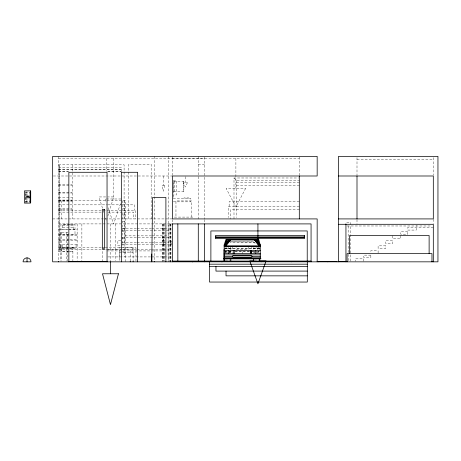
<?xml version="1.0" encoding="UTF-8"?>
<svg xmlns="http://www.w3.org/2000/svg" width="461" height="461" viewBox="0 0 461 461"><rect width="100%" height="100%" fill="white"/><g stroke="black" fill="none" stroke-linecap="round" stroke-linejoin="round"><path stroke-width="0.35" stroke-dasharray="2.31 1.73" d="M107.845 215.996L113.723 196.945L107.713 196.945M120.471 203.727L113.608 224.058L107.667 206.442M172.466 158.33L299.304 158.33M58.53 158.469L204.471 158.463M356.998 159.5L433.311 159.5M198.288 164.295L204.471 164.295M58.53 164.819L124.101 164.819L124.101 218.917M58.53 165.309L59.705 165.309L59.705 251.476L58.53 251.476M59.705 166.577L59.117 166.577L59.117 249.614L59.705 249.614M58.53 167.631L121.231 167.631L121.231 171.256M58.53 169.25L121.231 169.25M58.53 169.383L121.231 169.383M58.53 171.469L68.505 171.469M107.695 171.469L121.231 171.469M58.53 171.596L68.505 171.596M107.695 171.596L121.231 171.596M53.32 175.993L172.466 175.998M233.998 218.917L233.998 177.986L298.59 177.986M173.14 180.476L176.505 180.476L176.505 194.945L173.14 194.945M233.998 177.986L236.476 180.51L299.304 180.51M236.476 182.331L299.304 182.331M58.53 184.504L72.221 184.504M236.476 185.201L299.304 185.201M58.53 185.23L72.221 185.23M173.624 191.476L183.858 191.476L183.858 181.231L173.624 181.231L173.641 198.437M25.067 192.03L29.406 192.03L29.406 201.924L25.067 201.924M58.53 192.352L72.221 192.352M25.067 192.542L29.406 192.542M58.53 193.003L72.221 193.003M25.297 193.459L25.689 193.459L25.689 200.495L25.297 200.495M25.067 194.415L29.406 194.415M25.067 195.654L29.406 195.654M26.928 195.942L29.665 195.937L29.665 198.017L26.928 198.011M25.297 196.196L26.928 196.196M26.928 196.3L29.665 196.3M26.928 196.893L29.665 196.893M26.928 196.98L29.665 196.98M105.707 196.945L99.023 196.945L103.016 209.87M58.53 197.204L72.221 197.204M26.928 197.567L29.665 197.567M25.297 197.757L26.928 197.757M25.067 198.305L29.406 198.305M173.175 198.437L190.848 198.437L190.848 201.843L173.175 201.843M106.56 198.985L122.067 198.985M25.067 199.538L29.406 199.538M58.53 200.068L72.221 200.068M58.53 200.454L72.221 200.454M58.53 200.668L125.795 200.668L125.795 244.169M58.53 201.336L72.221 201.336M25.067 201.411L29.406 201.411M299.304 201.445L229.146 201.445L229.146 206.534M25.148 202.097L30.011 202.097M58.53 204.84L69.288 204.84M70.003 204.84L107.286 204.84M108.001 204.84L121.623 204.84M122.344 204.84L134.531 204.84L134.531 210.441M299.304 206.534L228.258 206.534L228.258 217.54M122.666 208.263L125.795 208.263M58.53 208.626L72.221 208.626M58.53 209.231L72.221 209.231M299.304 209.79L230.477 209.79L230.477 218.917M58.53 210.441L135.182 210.441L135.182 218.917M58.53 212.135L103.587 212.135M107.874 212.135L133.621 212.135L133.621 218.917M122.666 215.016L125.795 215.016M174.379 217.091L192.761 217.091M52.663 218.917L172.466 218.917M122.666 221.77L125.795 221.77M58.53 223.908L171.377 223.902M69.369 224.311L60.921 224.311L60.921 234.349L69.369 234.349M70.072 224.311L74.999 224.311L74.999 234.349L70.072 234.349M62.581 225.55L73.535 225.55M347.047 225.976L431.876 225.976M62.581 227.446L73.535 227.446M433.311 227.377L407.737 227.377L407.737 230.079L416.243 230.079L416.243 225.527M122.666 228.523L125.795 228.523M122.044 228.835L136.387 228.835M137.101 228.835L151.456 228.835M152.176 228.835L168.686 228.835M60.921 229.267L74.999 229.267M58.53 229.647L67.836 229.647M68.551 229.647L77.143 229.647M121.911 230.656L168.686 230.656M122.044 231.439L124.896 231.439M58.53 234.684L77.143 234.684M58.53 235.277L77.143 235.277M124.896 235.848L136.387 235.848M137.101 235.848L151.456 235.848M152.176 235.848L168.686 235.848M121.911 237.415L168.686 237.415M122.044 238.458L124.896 238.458M58.53 239.72L69.271 239.72M69.986 239.72L77.143 239.72M163.079 240.066L163.862 240.066M120.724 240.198L117.855 240.198L117.855 245.604L120.724 245.604M58.53 240.365L77.143 240.365M230.742 241.864L254.455 241.864M255.192 242.999L253.441 242.008L229.976 242.008L253.441 242.261L255.774 243.587M122.044 242.342L136.387 242.342M137.101 242.342L150.741 242.342M151.456 242.342L168.686 242.342M121.911 244.169L150.816 244.169M151.456 244.169L168.686 244.169M58.53 244.762L77.143 244.762M121.335 244.952L124.896 244.952M163.079 245.022L163.862 245.022M68.049 247.108L62.137 247.24M60.166 247.24L75.938 247.367M102.912 247.2L104.67 247.2M58.53 247.367L101.553 247.367M105.206 247.367L133.096 247.367L133.096 261.445M224.859 248.26L259.555 248.26M224.859 248.393L259.555 248.393M58.53 248.542L69.288 248.542M70.003 248.542L72.873 248.542M224.155 248.825L230.8 248.807L230.8 249.816M259.612 248.796L253.487 248.796L253.487 249.804M102.342 249.453L107.355 249.453M108.076 249.453L121.692 249.453M122.044 249.361L136.387 249.361M137.101 249.361L150.741 249.361M151.456 249.361L168.686 249.361M58.53 249.735L130.233 249.735L130.233 261.445M107.044 250.922L168.686 250.922M254.72 251.395L254.334 251.395L254.334 252.542M72.919 251.694L61.186 251.694L61.186 247.367M224.847 251.677L232.488 251.677M235.266 251.677L249.845 251.677M250.542 251.677L259.566 251.677M58.53 251.839L67.974 251.821M68.568 251.839L72.873 251.839M224.859 251.781L231.941 251.781M234.776 251.781L251.061 251.781M251.764 251.781L256.016 251.781M256.725 251.781L259.555 251.781M122.044 251.965L124.896 251.965M225.325 252.38L228.322 252.363M229.042 252.38L230.8 252.363L230.8 251.303M254.72 252.351L253.487 252.351L253.487 251.291M255.959 252.351L258.437 252.351M119.272 252.714L132.699 252.714L132.699 247.759M107.759 256.921L168.686 256.921M119.272 257.538L119.664 257.538L119.664 252.714M225.239 260.044L230.108 260.044M254.178 260.033L259.047 260.033M105.148 198.985L106.065 201.693M103.224 210.55L103.644 211.91M105.534 218.036L106.376 220.756M433.311 157.627L433.311 175.336M433.311 219.257L433.311 223.625M400.811 235.773L400.811 238.81L392.513 238.81L392.513 235.773M378.106 253.054L378.106 250.68L370.857 250.68L370.857 253.054M363.781 261.237L363.781 258.84L355.304 258.84L355.304 261.237M356.998 157.627L356.998 175.278M356.998 219.592L356.998 224.294M350.631 261.128L350.631 222.34L345.94 222.34L345.94 223.764M348.159 225.976L348.159 261.836M299.304 157.028L299.304 175.289M259.261 247.453L259.261 249.476M258.437 251.101L258.437 252.57M257.93 247.401L257.93 252.386M248.243 246.848L248.243 249.199L236.118 249.199L236.118 246.848M242.209 251.677L242.209 253.631M236.476 180.51L236.476 217.494M235.888 158.336L235.888 188.382M230.281 248.825L230.281 249.833M230.281 250.352L230.281 252.38M229.953 252.553L229.953 251.406L229.561 251.406L229.561 252.553M229.434 251.424L229.434 252.57M225.85 251.112L225.85 252.582M225.325 251.13L225.325 252.599M224.951 247.453L224.951 249.476M204.471 157.028L204.471 218.917M204.471 219.626L204.471 223.193M198.288 156.377L198.288 218.917M191.603 217.091L191.603 200.927L175.958 200.927L175.958 217.091M188.739 198.437L188.739 197.919L184.043 197.919L184.043 198.437M185.38 176.678L185.38 182.804M183.697 181.231L183.697 191.476M174.396 181.231L174.396 191.476M173.855 181.231L173.855 191.476M172.466 157.028L172.466 175.295M172.466 219.632L172.466 223.21M170.956 223.902L170.956 261.122M170.576 223.902L170.576 261.122M170.293 223.902L170.293 261.445M169.348 223.902L169.348 261.836M168.686 156.377L168.686 261.836M168.121 223.902L168.121 261.836M164.306 223.902L164.381 261.445M163.471 223.902L163.471 260.747M163.338 175.998L163.338 185.38M163.338 223.902L163.338 261.445M162.693 223.902L162.693 261.445M162.428 223.902L162.428 261.445M154.216 156.377L154.216 261.445M151.168 218.917L151.168 164.295L128.746 164.295L128.746 218.917M135.955 261.133L135.955 247.759L119.272 247.759L119.272 261.133M125.277 247.367L125.277 261.836M124.896 223.902L124.896 256.921M124.234 200.668L124.234 244.169M122.666 200.668L122.666 244.169M115.388 223.902L115.388 260.736M113.608 158.469L113.608 198.985M110.479 223.908L110.479 260.949M106.376 158.469L106.376 171.29M102.342 247.367L102.342 261.836M81.874 223.902L81.874 260.736M77.143 223.902L77.143 260.413M76.077 244.762L76.077 248.283L60.172 248.283L60.172 244.762M73.967 247.24L70.026 247.24M73.535 229.267L73.535 224.709L62.581 224.709L62.581 229.267M72.919 247.367L72.873 261.836M72.221 164.819L72.221 218.917M67.652 261.156L67.652 232.379L60.184 232.379L60.184 261.122M66.182 232.379L66.182 261.151M62.344 244.762L62.344 248.542M61.659 200.668L61.659 218.917M61.653 232.379L61.653 261.122M58.53 156.377L58.53 261.836M26.928 192.03L26.928 201.924M253.694 247.096A1.176 1.176 0 0 1 253.694 248.756A1.176 1.176 0 0 1 252.034 248.756A1.176 1.176 0 0 1 252.034 247.096M257.958 247.096A1.176 1.176 0 0 1 257.958 248.756A1.176 1.176 0 0 1 256.299 248.756A1.176 1.176 0 0 1 256.299 247.096M227.936 247.096A1.176 1.176 0 0 1 227.936 248.756A1.176 1.176 0 0 1 226.282 248.756A1.176 1.176 0 0 1 226.282 247.096M232.252 247.096A1.176 1.176 0 0 1 232.252 248.756A1.176 1.176 0 0 1 230.592 248.756A1.176 1.176 0 0 1 230.592 247.096M164.744 185.38L163.338 191.188L161.938 185.38L164.744 185.38M187.362 182.804L185.38 187.016L183.397 182.804L187.362 182.804M245.627 188.382L235.888 206.977L226.144 188.382L245.627 188.382M407.737 231.514L400.811 231.514L400.811 234.205L407.737 234.205L407.737 231.514M163.862 239.49L163.079 239.49L163.079 245.413L163.862 245.413L163.862 239.49M392.513 240.509L385.748 240.509L385.748 243.621L392.513 243.621L392.513 240.509M171.475 241.483L170.432 241.483L170.432 244.555L171.475 244.555L171.475 241.483M171.083 242.348L170.824 244.042L171.083 242.348M385.748 245.84L378.106 245.84L378.106 248.462L385.748 248.462L385.748 245.84M370.857 255.14L363.781 255.14L363.781 257.538L370.857 257.538L370.857 255.14"/><path stroke-width="0.69" d="M259.261 244.376L258.004 239.945L230.713 239.858L225.51 246.122L259.284 246.122L225.51 246.122M225.337 243.771L226.593 239.945L230.16 239.945M225.141 244.353L226.8 239.317M265.847 261.6L257.93 283.832L250.006 261.6M227.152 241.864L224.155 245.511L230.033 239.317L224.155 244.987L224.155 258.563M226.985 242.1L224.328 245.327L224.426 246.105L229.785 239.766L226.985 242.1L229.791 239.766L224.328 246.018M224.426 246.105L224.426 245.413L227.083 242.181M225.308 246.243L230.713 239.737L254.437 239.737L259.474 246.243M230.033 239.317L224.155 246.243L260.263 246.243L255.014 239.317L256.293 241.351M224.426 245.413L229.791 239.766M255.815 240.694L255.227 239.57L256.253 241.12M257.296 242.699L260.131 245.35L260.131 246.053L260.131 245.35L257.388 242.613M260.027 246.134L255.227 239.57M338.483 175.993L433.311 175.993L433.311 218.917L338.483 218.917M171.895 223.902L311.066 223.908L311.066 261.836M338.483 224.294L433.311 224.294L433.311 261.836M215.425 237.012L304.462 237.012M216.365 237.277L303.839 237.277M226.553 240.118L229.411 240.118M255.117 240.118L257.97 240.118M224.933 244.987L224.155 244.987L225.999 239.317L258.667 239.317L260.263 244.987L260.263 258.339M259.209 244.987L260.263 244.987L257.653 242.757M224.155 250.582L260.263 250.582M224.155 253.533L260.263 253.533M224.155 254.91L260.263 254.91M224.155 256.356L232.459 256.356A0.72 0.72 0 0 0 233.18 257.077L251.233 257.077A0.72 0.72 0 0 0 251.96 256.356L260.263 256.356M224.155 257.803L260.263 257.803M249.764 260.926L253.844 260.926M259.289 260.926L266.089 260.926M172.466 261.053L311.066 261.053M68.85 261.445L107.044 261.445M172.466 261.445L311.066 261.445M338.483 261.445L347.375 261.445M431.871 261.445L433.311 261.445M209.542 264.182L307.314 264.182M209.542 266.533L307.314 266.533M307.314 271.091L215.961 271.091L215.961 266.533M307.314 275.851L226.028 275.851L226.028 271.091M257.526 242.774L260.263 245.511L255.014 239.317M255.123 239.651L260.033 245.442M259.284 246.122L254.437 239.737M257.826 239.317L259.445 244.987M431.963 261.836L431.963 253.625L347.098 253.625L347.098 261.836M429.122 253.625L429.122 235.508L349.605 235.508L349.605 253.625M356.998 175.993L356.998 218.917M345.94 224.294L345.94 261.836M338.483 261.836L338.483 156.377L437.95 156.377L437.95 261.836L52.663 261.836L52.663 156.377L317.162 156.377L317.162 175.993L172.466 175.993L172.466 218.917L317.162 218.917L317.162 261.836M337.02 261.836L337.02 261.445L318.632 261.445L318.632 261.836M327.823 261.445L327.823 261.836M307.314 261.836L307.314 282.046L209.542 282.046L209.542 261.836M307.222 261.122L307.222 230.944L210.884 230.944L210.884 261.122M303.839 237.012L303.839 237.536L216.365 237.536L216.365 237.012M299.304 175.993L299.304 218.917M291.214 261.445L291.214 261.836M261.623 261.445L261.623 261.836M259.739 259.013L259.739 260.373M259.612 258.967L259.612 261.024M257.93 223.908L257.93 243.131M255.751 250.582L255.751 253.533M253.487 258.967L253.487 261.024M251.233 250.582L251.233 253.533M251.182 250.582L251.182 253.533M250.536 250.582L250.536 253.533M234.257 250.582L234.257 253.533M233.18 250.582L233.18 253.533M230.8 258.978L230.8 261.035M228.668 250.582L228.668 253.533M224.674 258.978L224.674 261.035M224.542 259.024L224.542 260.39M224.155 258.996L224.155 261.053M224.023 249.476L224.023 258.563M224.023 259.042L224.023 260.407M221.983 261.445L221.983 261.836M221.914 261.445L221.914 261.836M204.471 223.902L204.471 261.836M198.288 223.902L198.288 261.053M192.393 261.445L192.393 261.836M192.318 261.445L192.318 261.836M177.842 223.902L177.842 261.053M172.466 223.902L172.466 261.836M170.293 261.445L170.293 261.836M165.897 261.836L165.897 197.458L152.597 197.458L151.761 261.836L151.761 254.028M154.216 261.445L154.216 261.836M137.626 261.836L137.626 172.281L121.335 172.281L121.335 261.836M133.096 261.445L133.096 261.836M130.233 261.445L130.233 261.836M110.479 261.664L110.479 273.771M107.044 261.836L107.044 172.281L68.85 172.281L68.85 261.836M58.53 261.445L58.53 261.836M30.708 191.511L30.708 202.442M27.026 257.866A3.976 3.976 0 0 1 30.996 261.836L23.05 261.836A3.976 3.976 0 0 1 27.026 257.866L27.026 261.836M232.459 256.356A0.72 0.72 0 0 1 233.18 255.636L251.233 255.636A0.72 0.72 0 0 1 251.96 256.356M118.46 273.771L110.479 304.623L102.503 273.771L118.46 273.771M30.576 190.86L24.45 190.86L24.45 203.094L30.576 203.094L30.576 190.86M104.67 209.53L102.325 209.53L102.325 248.249L104.67 248.249L104.67 209.53M304.462 235.536L215.425 235.536L215.425 238.665L304.462 238.665L304.462 235.536M260.782 258.339L223.764 258.339L223.764 258.875L260.782 258.875L260.782 258.339"/></g></svg>
